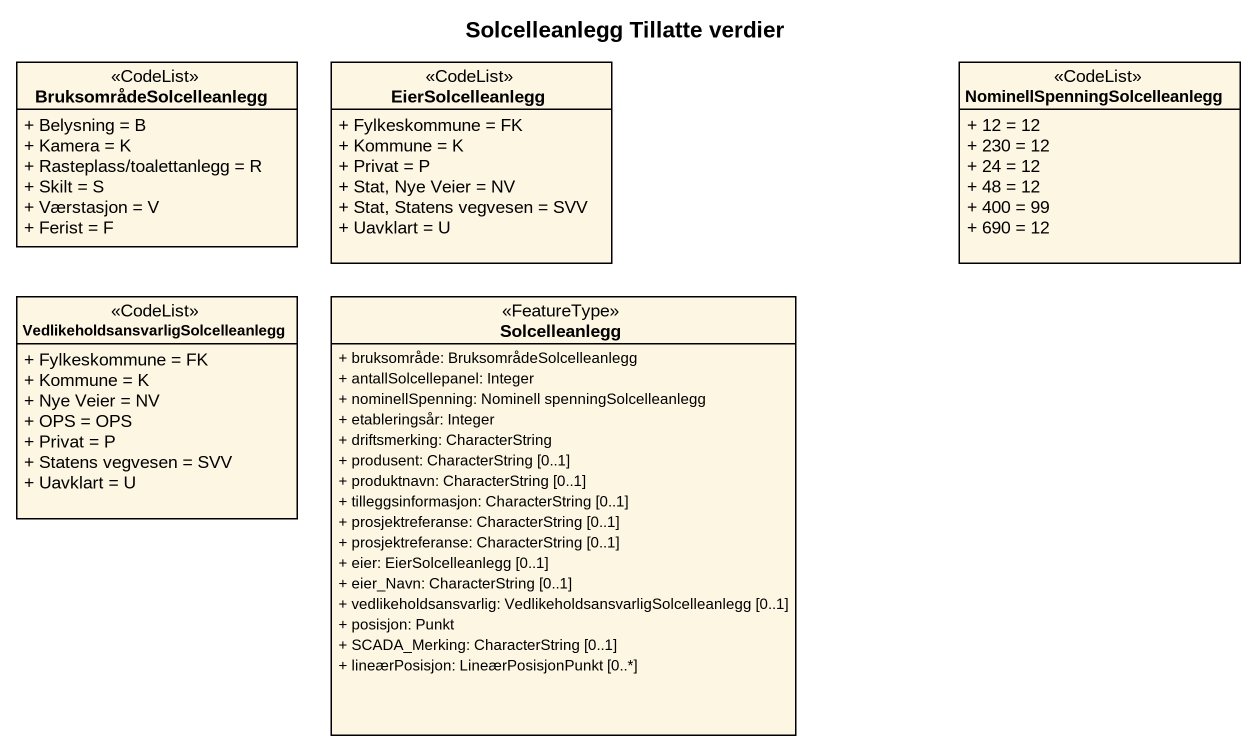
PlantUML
@startuml
title Solcelleanlegg Tillatte verdier
hide circle
hide empty members
skinparam classAttributeIconSize 0
class BruksområdeSolcelleanlegg <<CodeList>> {
  + Belysning = B
  + Kamera = K
  + Rasteplass/toalettanlegg = R
  + Skilt = S
  + Værstasjon = V
  + Ferist = F
}
class EierSolcelleanlegg <<CodeList>> {
  + Fylkeskommune = FK
  + Kommune = K
  + Privat = P
  + Stat, Nye Veier = NV
  + Stat, Statens vegvesen = SVV
  + Uavklart = U
}
class "NominellSpenningSolcelleanlegg" as NominellSpenningSolcelleanle <<CodeList>> {
  + 12 = 12
  + 230 = 12
  + 24 = 12
  + 48 = 12
  + 400 = 99
  + 690 = 12
}
class "VedlikeholdsansvarligSolcelleanlegg" as VedlikeholdsansvarligSolcell <<CodeList>> {
  + Fylkeskommune = FK
  + Kommune = K
  + Nye Veier = NV
  + OPS = OPS
  + Privat = P
  + Statens vegvesen = SVV
  + Uavklart = U
}
class Solcelleanlegg <<FeatureType>> {
  + bruksområde: BruksområdeSolcelleanlegg
  + antallSolcellepanel: Integer
  + nominellSpenning: Nominell spenningSolcelleanlegg
  + etableringsår: Integer
  + driftsmerking: CharacterString
  + produsent: CharacterString [0..1]
  + produktnavn: CharacterString [0..1]
  + tilleggsinformasjon: CharacterString [0..1]
  + prosjektreferanse: CharacterString [0..1]
  + prosjektreferanse: CharacterString [0..1]
  + eier: EierSolcelleanlegg [0..1]
  + eier_Navn: CharacterString [0..1]
  + vedlikeholdsansvarlig: VedlikeholdsansvarligSolcelleanlegg [0..1]
  + posisjon: Punkt
  + SCADA_Merking: CharacterString [0..1]
  + lineærPosisjon: LineærPosisjonPunkt [0..*]
}
@enduml
